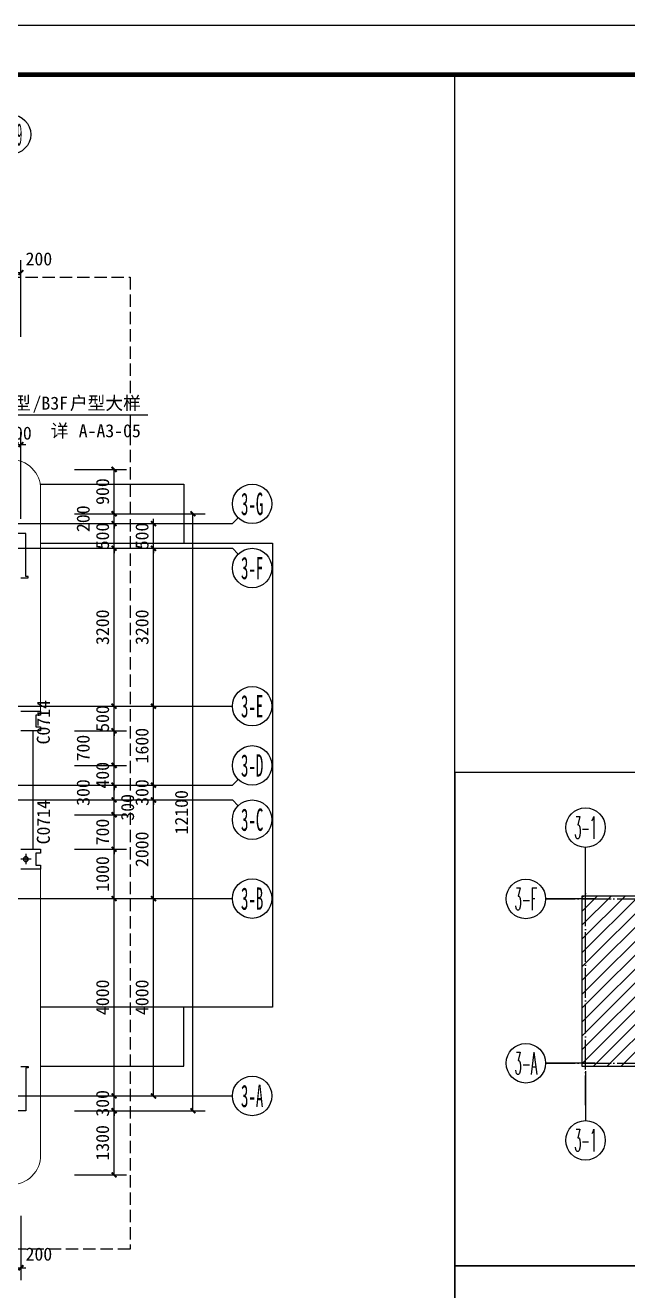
# Model space of a CAD drawing. Extents: x -46233 to 84150, y 109350 to 390860.
# Drawn here: x 49892 to 62106, y 143153 to 168800 of the extents above; entities that cross this region are included whole.
import ezdxf
from ezdxf.enums import TextEntityAlignment as Align

# ---------------------------------------------------------------- set-up
doc = ezdxf.new("R2010")
doc.units = 0
doc.header["$LTSCALE"] = 1000
doc.header["$MEASUREMENT"] = 0
for name, pattern in [('3#-轴线$1$DOTE', [2.42, 2, -0.2, 0.02, -0.2]), ('DASH', [0.35, 0.25, -0.1]), ('DOTE', [2.42, 2, -0.2, 0.02, -0.2])]:
    doc.linetypes.add(name, pattern=pattern)
doc.layers.get('Defpoints').update_dxf_attribs({"color": 4, "linetype": 'DASH'})
for name, color, linetype in [('125-MC编号-偶反$0$A-ANNO-TEXT', 255, 'Continuous'), ('3#-轴号$0$A-ANNO-AXIS-CIRC', 3, 'Continuous'), ('3#-轴号$0$A-ANNO-AXIS-TEXT', 7, 'Continuous'), ('3#-轴号$0$A-ANNO-DIMS', 3, 'Continuous'), ('3#-轴线$1$A-ANNO-DOTE', 10, '3#-轴线$1$DOTE'), ('3#楼二层线脚$0$A-00-HX-113-wall-01Y$0$HRAL', 31, 'Continuous'), ('A-ANNO-AXIS', 3, 'Continuous'), ('A-ANNO-AXIS-TEXT', 7, 'Continuous'), ('A-ANNO-DIMS', 3, 'Continuous'), ('A-ANNO-DOTE', 10, 'DOTE'), ('A-ANNO-NOTE', 3, 'Continuous'), ('A-ANNO-TEXT', 255, 'Continuous'), ('A-DRAN-SYMB', 243, 'Continuous'), ('A-ROOF', 241, 'Continuous'), ('A1-无手签$0$A-ANNO-TTLB', 7, 'Continuous'), ('AXIS_TEXT', 7, 'Continuous')]:
    doc.layers.add(name, color=color, linetype=linetype)
doc.layers.add('3#楼二层线脚$0$A-00-15-1#-PM-2F$0$00-装饰-看', color=46, linetype='Continuous', lineweight=5)
doc.styles.add('125-MC编号-偶反$0$Standard', font='')
doc.styles.add('3#-轴号$0$_TCH_AXIS', font='')
doc.styles.add('3#-轴号$0$_TCH_DIM_T3', font='')
doc.styles.add('_TCH_AXIS', font='COMPLEX', dxfattribs={"bigfont": 'GBCBIG'})
doc.styles.add('_TCH_DIM', font='')
doc.styles.add('_TCH_DIM_T3', font='')
doc.styles.add('COMPLEX', font='COMPLEX')
doc.styles.get("Standard").update_dxf_attribs({"font": ''})
doc.styles.get('125-MC编号-偶反$0$Standard').set_extended_font_data('SimSun')
doc.styles.get('3#-轴号$0$_TCH_AXIS').set_extended_font_data('SimSun')
doc.styles.get('3#-轴号$0$_TCH_DIM_T3').set_extended_font_data('SimSun')
doc.styles.get('_TCH_DIM').set_extended_font_data('SimSun')
doc.styles.get('_TCH_DIM_T3').set_extended_font_data('SimSun')
doc.styles.get('Standard').set_extended_font_data('SimSun')
doc.dimstyles.new('3#-轴号$0$_TCH_ARCH&&100', dxfattribs={"dimtxt": 264.345992, "dimasz": 100, "dimexe": 250, "dimexo": 300, "dimgap": 100, "dimtad": 1, "dimdec": 0, "dimzin": 0, "dimdsep": 46, "dimtxsty": '3#-轴号$0$_TCH_DIM_T3', "dimblk": '3#-轴号$0$_ArchTick', "dimcen": 0.09, "dimclrt": 7, "dimazin": 2, "dimtfac": 1, "dimtdec": 0, "dimtix": 1, "dimtmove": 2, "dimatfit": 3, "dimfxl": 100, "dimtolj": 1, "dimtzin": 0, "dimarcsym": 0})
doc.dimstyles.new('_TCH_ARCH&&100', dxfattribs={"dimtxt": 264.345992, "dimasz": 100, "dimexe": 250, "dimexo": 300, "dimgap": 100, "dimtad": 1, "dimdec": 0, "dimzin": 0, "dimdsep": 46, "dimtxsty": '_TCH_DIM_T3', "dimblk": 'ARCHTICK', "dimcen": 0.09, "dimclrt": 7, "dimazin": 2, "dimtfac": 1, "dimtdec": 0, "dimtix": 1, "dimtmove": 2, "dimatfit": 3, "dimfxl": 100, "dimtolj": 1, "dimtzin": 0, "dimarcsym": 0})

# ---------------------------------------------------------------- blocks, each defined once
blk = doc.blocks.new('3#-轴线')
at = {"layer": '3#-轴线$1$A-ANNO-DOTE'}
for points in [[(-3000, 500), (45757, 500)], [(-3000, 0), (45757, 0)], [(-3000, -3200), (45757, -3200)], [(-3000, -4800), (45757, -4800)], [(-3000, -5100), (45757, -5100)], [(-3000, -7100), (45757, -7100)], [(-3000, -11100), (45757, -11100)]]:
    blk.add_lwpolyline(points, dxfattribs=at)
blk = doc.blocks.new('_AXISO')
blk.add_circle((0, 0), 0.5)
at = {"layer": 'AXIS_TEXT', "style": 'COMPLEX', "width": 1.041667}
blk.add_attdef('A', text='', height=0.56, dxfattribs=at).set_placement((-0.25, -0.28), (0.25, -0.28), align=Align.FIT)
blk = doc.blocks.new('3#-轴号$0$_ArchTick')
at = {"color": 0, "linetype": 'ByBlock', "const_width": 0.4}
blk.add_lwpolyline([(-0.5, -0.5), (0.5, 0.5)], dxfattribs=at)
blk = doc.blocks.new('*D811')
at = {"layer": '3#-轴号$0$A-ANNO-DIMS', "color": 0, "lineweight": -2, "transparency": 16777216}
for p, q in [((44188, -8100), (44938, -8100)), ((44688, -12100), (44688, -8100)), ((44188, -12100), (44938, -12100))]:
    blk.add_line(p, q, dxfattribs=at)
at = {"layer": 'Defpoints', "color": 0, "transparency": 16777216}
for p in [(43888, -8100), (44688, -8100), (43888, -12100)]:
    blk.add_point(p, dxfattribs=at)
at = {"layer": '3#-轴号$0$A-ANNO-DIMS', "color": 0, "lineweight": -2, "transparency": 16777216, "xscale": 100, "yscale": 100, "zscale": 100}
for p, rotation in [((44688, -8100), 90), ((44688, -12100), 270)]:
    blk.add_blockref('3#-轴号$0$_ArchTick', p, dxfattribs=dict(at, rotation=rotation))
at = {"layer": '3#-轴号$0$A-ANNO-DIMS', "color": 7, "transparency": 16777216, "insert": (44456, -10100), "char_height": 264.3, "attachment_point": 5, "rotation": 90, "style": '3#-轴号$0$_TCH_DIM_T3'}
blk.add_mtext('\\A1;4000', dxfattribs=at)
blk = doc.blocks.new('*D812')
at = {"layer": '3#-轴号$0$A-ANNO-DIMS', "color": 0, "lineweight": -2, "transparency": 16777216}
for p, q in [((44188, -6100), (44938, -6100)), ((44688, -8100), (44688, -6100)), ((44188, -8100), (44938, -8100))]:
    blk.add_line(p, q, dxfattribs=at)
at = {"layer": 'Defpoints', "color": 0, "transparency": 16777216}
for p in [(43888, -6100), (44688, -6100), (43888, -8100)]:
    blk.add_point(p, dxfattribs=at)
at = {"layer": '3#-轴号$0$A-ANNO-DIMS', "color": 0, "lineweight": -2, "transparency": 16777216, "xscale": 100, "yscale": 100, "zscale": 100}
for p, rotation in [((44688, -6100), 90), ((44688, -8100), 270)]:
    blk.add_blockref('3#-轴号$0$_ArchTick', p, dxfattribs=dict(at, rotation=rotation))
at = {"layer": '3#-轴号$0$A-ANNO-DIMS', "color": 7, "transparency": 16777216, "insert": (44456, -7100), "char_height": 264.3, "attachment_point": 5, "rotation": 90, "style": '3#-轴号$0$_TCH_DIM_T3'}
blk.add_mtext('\\A1;2000', dxfattribs=at)
blk = doc.blocks.new('*D813')
at = {"layer": '3#-轴号$0$A-ANNO-DIMS', "color": 0, "lineweight": -2, "transparency": 16777216}
for p, q in [((44188, -5800), (44938, -5800)), ((44688, -5800), (44688, -5700)), ((44688, -6100), (44688, -5800)), ((44188, -6100), (44938, -6100)), ((44688, -6100), (44688, -6200))]:
    blk.add_line(p, q, dxfattribs=at)
at = {"layer": 'Defpoints', "color": 0, "transparency": 16777216}
for p in [(43888, -5800), (44688, -5800), (43888, -6100)]:
    blk.add_point(p, dxfattribs=at)
at = {"layer": '3#-轴号$0$A-ANNO-DIMS', "color": 0, "lineweight": -2, "transparency": 16777216, "xscale": 100, "yscale": 100, "zscale": 100}
for p, rotation in [((44688, -5800), 270), ((44688, -6100), 90)]:
    blk.add_blockref('3#-轴号$0$_ArchTick', p, dxfattribs=dict(at, rotation=rotation))
at = {"layer": '3#-轴号$0$A-ANNO-DIMS', "color": 7, "transparency": 16777216, "insert": (44456, -5950), "char_height": 264.3, "attachment_point": 5, "rotation": 90, "style": '3#-轴号$0$_TCH_DIM_T3'}
blk.add_mtext('\\A1;300', dxfattribs=at)
blk = doc.blocks.new('*D814')
at = {"layer": '3#-轴号$0$A-ANNO-DIMS', "color": 0, "lineweight": -2, "transparency": 16777216}
for p, q in [((44188, -4200), (44938, -4200)), ((44688, -5800), (44688, -4200)), ((44188, -5800), (44938, -5800))]:
    blk.add_line(p, q, dxfattribs=at)
at = {"layer": 'Defpoints', "color": 0, "transparency": 16777216}
for p in [(43888, -4200), (44688, -4200), (43888, -5800)]:
    blk.add_point(p, dxfattribs=at)
at = {"layer": '3#-轴号$0$A-ANNO-DIMS', "color": 0, "lineweight": -2, "transparency": 16777216, "xscale": 100, "yscale": 100, "zscale": 100}
for p, rotation in [((44688, -4200), 90), ((44688, -5800), 270)]:
    blk.add_blockref('3#-轴号$0$_ArchTick', p, dxfattribs=dict(at, rotation=rotation))
at = {"layer": '3#-轴号$0$A-ANNO-DIMS', "color": 7, "transparency": 16777216, "insert": (44456, -5000), "char_height": 264.3, "attachment_point": 5, "rotation": 90, "style": '3#-轴号$0$_TCH_DIM_T3'}
blk.add_mtext('\\A1;1600', dxfattribs=at)
blk = doc.blocks.new('*D815')
at = {"layer": '3#-轴号$0$A-ANNO-DIMS', "color": 0, "lineweight": -2, "transparency": 16777216}
for p, q in [((44188, -1000), (44938, -1000)), ((44688, -4200), (44688, -1000)), ((44188, -4200), (44938, -4200))]:
    blk.add_line(p, q, dxfattribs=at)
at = {"layer": 'Defpoints', "color": 0, "transparency": 16777216}
for p in [(43888, -1000), (44688, -1000), (43888, -4200)]:
    blk.add_point(p, dxfattribs=at)
at = {"layer": '3#-轴号$0$A-ANNO-DIMS', "color": 0, "lineweight": -2, "transparency": 16777216, "xscale": 100, "yscale": 100, "zscale": 100}
for p, rotation in [((44688, -1000), 90), ((44688, -4200), 270)]:
    blk.add_blockref('3#-轴号$0$_ArchTick', p, dxfattribs=dict(at, rotation=rotation))
at = {"layer": '3#-轴号$0$A-ANNO-DIMS', "color": 7, "transparency": 16777216, "insert": (44456, -2600), "char_height": 264.3, "attachment_point": 5, "rotation": 90, "style": '3#-轴号$0$_TCH_DIM_T3'}
blk.add_mtext('\\A1;3200', dxfattribs=at)
blk = doc.blocks.new('*D816')
at = {"layer": '3#-轴号$0$A-ANNO-DIMS', "color": 0, "lineweight": -2, "transparency": 16777216}
for p, q in [((44188, -500), (44938, -500)), ((44688, -500), (44688, -400)), ((44688, -1000), (44688, -500)), ((44188, -1000), (44938, -1000)), ((44688, -1000), (44688, -1100))]:
    blk.add_line(p, q, dxfattribs=at)
at = {"layer": 'Defpoints', "color": 0, "transparency": 16777216}
for p in [(43888, -500), (44688, -500), (43888, -1000)]:
    blk.add_point(p, dxfattribs=at)
at = {"layer": '3#-轴号$0$A-ANNO-DIMS', "color": 0, "lineweight": -2, "transparency": 16777216, "xscale": 100, "yscale": 100, "zscale": 100}
for p, rotation in [((44688, -500), 270), ((44688, -1000), 90)]:
    blk.add_blockref('3#-轴号$0$_ArchTick', p, dxfattribs=dict(at, rotation=rotation))
at = {"layer": '3#-轴号$0$A-ANNO-DIMS', "color": 7, "transparency": 16777216, "insert": (44456, -750), "char_height": 264.3, "attachment_point": 5, "rotation": 90, "style": '3#-轴号$0$_TCH_DIM_T3'}
blk.add_mtext('\\A1;500', dxfattribs=at)
blk = doc.blocks.new('grtvfr')
at = {"layer": 'A-ROOF'}
for points in [[(591, 1301), (3500, 1301), (3500, 101)], [(450, -6100), (450, -3700)], [(600, -10499), (3500, -10499), (3500, -9299)]]:
    blk.add_lwpolyline(points, dxfattribs=at)
at = {"layer": 'A-ROOF', "elevation": 0}
blk.add_lwpolyline([(600, 101), (5300, 101), (5300, -9299), (600, -9299)], dxfattribs=at)
blk = doc.blocks.new('3#楼二层线脚')
at = {"layer": '3#楼二层线脚$0$A-00-15-1#-PM-2F$0$00-装饰-看', "linetype": 'ByBlock'}
blk.add_line((-11050, -5200), (-11050, 600), dxfattribs=at)
blk.add_lwpolyline([(-4750, 7600), (-4750, 8300, 0.414214), (-5350, 8900), (-10450, 8900, 0.414216), (-11050, 8300), (-11050, 3800)], format="xyb", dxfattribs=at)
blk.add_arc((-10450, -5200), 600, 179.9996, 270, dxfattribs=at)
at = {"layer": '3#楼二层线脚$0$A-00-HX-113-wall-01Y$0$HRAL'}
for points in [[(-10650, 6500), (-10800, 6500), (-10800, 6530), (-10750, 6530), (-10750, 7400), (-9780, 7400), (-9780, 7450), (-9750, 7450), (-9750, 7320)], [(-10650, 3800), (-11050, 3800), (-11050, 3720), (-10950, 3720), (-10950, 3480), (-11050, 3480), (-11050, 3400), (-10650, 3400)], [(-10650, 1000), (-11050, 1000), (-11050, 920), (-10950, 920), (-10950, 680), (-11050, 680), (-11050, 600), (-10650, 600)], [(-10650, -3400), (-10800, -3400), (-10800, -3430), (-10750, -3430), (-10750, -4300), (-9780, -4300), (-9780, -4350), (-9750, -4350), (-9750, -4220)]]:
    blk.add_lwpolyline(points, dxfattribs=at)
blk = doc.blocks.new('GHYTUJUI')
at = {"layer": 'A-ANNO-AXIS'}
for p, q in [((0, -348), (0, 2985)), ((41800, -348), (41800, 2985)), ((633, -500), (-2701, -500)), ((41167, -500), (44501, -500)), ((633, -11600), (-2701, -11600)), ((41167, -11600), (44501, -11600)), ((0, -12140), (0, -15474)), ((41800, -12140), (41800, -15474))]:
    blk.add_line(p, q, dxfattribs=at)
at = {"layer": 'A-ANNO-DOTE'}
for points in [[(0, -14432), (0, 1944)], [(41800, -14432), (41800, 1944)], [(-2701, -500), (41800, -500)], [(-2701, -11600), (41800, -11600)]]:
    blk.add_lwpolyline(points, dxfattribs=at)
at = {"layer": 'A-ANNO-AXIS'}
ref = blk.add_blockref('_AXISO', (0, 4319), dxfattribs=dict(at, xscale=2666.666666667543, yscale=2666.666666667543, zscale=2666.666666667543))
ref.add_attrib('A', '3-1', dxfattribs={"layer": 'A-ANNO-AXIS-TEXT', "height": 1508.5, "style": '_TCH_AXIS', "width": 0.388889}).set_placement((-754, 3565), (754, 3565), align=Align.FIT)
ref = blk.add_blockref('_AXISO', (41800, 4319), dxfattribs=dict(at, xscale=2666.666666667543, yscale=2666.666666667543, zscale=2666.666666667543))
ref.add_attrib('A', '3-19', dxfattribs={"layer": 'A-ANNO-AXIS-TEXT', "height": 1508.5, "style": '_TCH_AXIS', "width": 0.283784}).set_placement((41046, 3565), (42554, 3565), align=Align.FIT)
ref = blk.add_blockref('_AXISO', (-4034, -500), dxfattribs=dict(at, xscale=2666.666666667543, yscale=2666.666666667543, zscale=2666.666666667543))
ref.add_attrib('A', '3-F', dxfattribs={"layer": 'A-ANNO-AXIS-TEXT', "height": 1508.5, "style": '_TCH_AXIS', "width": 0.344262}).set_placement((-4788, -1254), (-3280, -1254), align=Align.FIT)
ref = blk.add_blockref('_AXISO', (45834, -500), dxfattribs=dict(at, xscale=2666.666666667543, yscale=2666.666666667543, zscale=2666.666666667543))
ref.add_attrib('A', '3-F', dxfattribs={"layer": 'A-ANNO-AXIS-TEXT', "height": 1508.5, "style": '_TCH_AXIS', "width": 0.344262}).set_placement((45080, -1254), (46588, -1254), align=Align.FIT)
ref = blk.add_blockref('_AXISO', (-4034, -11600), dxfattribs=dict(at, xscale=2666.666666667543, yscale=2666.666666667543, zscale=2666.666666667543))
ref.add_attrib('A', '3-A', dxfattribs={"layer": 'A-ANNO-AXIS-TEXT', "height": 1508.5, "style": '_TCH_AXIS', "width": 0.333333}).set_placement((-4788, -12354), (-3280, -12354), align=Align.FIT)
ref = blk.add_blockref('_AXISO', (45834, -11600), dxfattribs=dict(at, xscale=2666.666666667543, yscale=2666.666666667543, zscale=2666.666666667543))
ref.add_attrib('A', '3-A', dxfattribs={"layer": 'A-ANNO-AXIS-TEXT', "height": 1508.5, "style": '_TCH_AXIS', "width": 0.333333}).set_placement((45080, -12354), (46588, -12354), align=Align.FIT)
ref = blk.add_blockref('_AXISO', (0, -16807), dxfattribs=dict(at, xscale=2666.666666667543, yscale=2666.666666667543, zscale=2666.666666667543))
ref.add_attrib('A', '3-1', dxfattribs={"layer": 'A-ANNO-AXIS-TEXT', "height": 1508.5, "style": '_TCH_AXIS', "width": 0.388889}).set_placement((-754, -17561), (754, -17561), align=Align.FIT)
ref = blk.add_blockref('_AXISO', (41800, -16807), dxfattribs=dict(at, xscale=2666.666666667543, yscale=2666.666666667543, zscale=2666.666666667543))
ref.add_attrib('A', '3-19', dxfattribs={"layer": 'A-ANNO-AXIS-TEXT', "height": 1508.5, "style": '_TCH_AXIS', "width": 0.283784}).set_placement((41046, -17561), (42554, -17561), align=Align.FIT)
blk = doc.blocks.new('GRTGRTGH')
h = blk.add_hatch()
h.set_pattern_fill('ANSI31', color=8, scale=416.666667)
h.set_pattern_definition([(45, (-172802.6, -154562.3), (-467.7217, 467.7217), [])])
h.paths.add_polyline_path([(-220, 220), (8500, 220), (8500, 700), (11700, 700), (11700, 220), (20300, 220), (20298, -4900), (21500, -4900), (21500, 220), (30100, 220), (30100, 700), (33300, 700), (33300, 220), (42020, 220), (42020, -11320), (24250, -11324), (17550, -11320), (-220, -11320)])
at = {"color": 4}
blk.add_lwpolyline([(-220, 220), (8500, 220), (8500, 700), (11700, 700), (11700, 220), (20300, 220), (20298, -4900), (21500, -4900), (21500, 220), (30100, 220), (30100, 700), (33300, 700), (33300, 220), (42020, 220), (42020, -11320), (24250, -11324), (17550, -11320), (-220, -11320)], close=True, dxfattribs=at)
blk.add_blockref('GHYTUJUI', (0, 500))
blk = doc.blocks.new('125-MC编号-偶反')
at = {"layer": '125-MC编号-偶反$0$A-ANNO-TEXT', "color": 2, "style": '125-MC编号-偶反$0$Standard'}
for s, p in [('C1517', (2885, 7623, 0)), ('C1214', (5276, 7623, 0)), ('MLC2123', (7975, 7623, 0)), ('M1023', (3546, 3498)), ('TLM2323', (4968, 3498)), ('M1023', (7250, 3498)), ('HM1123', (1457, 1888)), ('M0923', (7950, 96)), ('MLC2123', (7986, -4542, 0)), ('C2017', (1093, -5209, 0)), ('C3017', (4404, -5209, 0))]:
    blk.add_text(s, height=264.3, dxfattribs=at).set_placement(p)
for s, p in [('C0714', (11237, 3125, 0)), ('M0923', (8241, 2496)), ('C0714', (11237, 1100, 0)), ('M1023', (3534, -647)), ('M1023', (6903, -647)), ('M0823', (2391, -1335))]:
    blk.add_text(s, height=264.3, rotation=90, dxfattribs=at).set_placement(p)
blk = doc.blocks.new('gertgft')
at = {"layer": 'A-ANNO-TEXT', "color": 1}
for p in [(-1207, -523), (-8485, -1213), (-5173, -1215)]:
    blk.add_text('(f)', height=264.3, dxfattribs=at).set_placement(p)
blk = doc.blocks.new('bhgbgf')
for name, p in [('125-MC编号-偶反', (0, 0)), ('gertgft', (10450, -4000))]:
    blk.add_blockref(name, p)
blk = doc.blocks.new('雨水管')
at = {"layer": 'A-DRAN-SYMB'}
for p, q in [((-5, 0), (205, 0)), ((100, 105), (100, -105))]:
    blk.add_line(p, q, dxfattribs=at)
for radius in [50, 45]:
    blk.add_circle((100, 0), radius, dxfattribs=at)
blk = doc.blocks.new('VGVBFGV')
for p in [(-2150, 8250), (1850, 7600), (-10850, 800), (-7100, -4300), (6900, -4300)]:
    blk.add_blockref('雨水管', p)
blk = doc.blocks.new('FVGFBGF')
blk.add_blockref('VGVBFGV', (0, 0))
blk = doc.blocks.new('_ArchTick')
at = {"color": 0, "linetype": 'ByBlock', "const_width": 0.4}
blk.add_lwpolyline([(-0.5, -0.5), (0.5, 0.5)], dxfattribs=at)
blk = doc.blocks.new('*D256')
at = {"layer": 'A-ANNO-DIMS', "color": 0, "lineweight": -2, "transparency": 16777216}
for p, q in [((49703, 158800), (49703, 160551)), ((49803, 158800), (49803, 160551)), ((49703, 160301), (49603, 160301)), ((49703, 160301), (49803, 160301)), ((49803, 160301), (49903, 160301))]:
    blk.add_line(p, q, dxfattribs=at)
at = {"layer": 'Defpoints', "color": 0, "transparency": 16777216}
for p in [(49803, 160301), (49703, 158500), (49803, 158500)]:
    blk.add_point(p, dxfattribs=at)
at = {"layer": 'A-ANNO-DIMS', "color": 0, "lineweight": -2, "transparency": 16777216, "xscale": 100, "yscale": 100, "zscale": 100}
blk.add_blockref('_ArchTick', (49703, 160301), dxfattribs=at)
at = {"layer": 'A-ANNO-DIMS', "color": 0, "lineweight": -2, "transparency": 16777216, "xscale": 100, "yscale": 100, "zscale": 100, "rotation": 180}
blk.add_blockref('_ArchTick', (49803, 160301), dxfattribs=at)
at = {"layer": 'A-ANNO-DIMS', "color": 7, "transparency": 16777216, "insert": (49753, 160533), "char_height": 264.3, "attachment_point": 5, "style": '_TCH_DIM_T3'}
blk.add_mtext('\\A1;100', dxfattribs=at)
blk = doc.blocks.new('*D345')
at = {"layer": 'A-ANNO-DIMS', "color": 0, "lineweight": -2, "transparency": 16777216}
for p, q in [((50891, 159800), (51941, 159800)), ((51691, 158900), (51691, 159800)), ((50891, 158900), (51941, 158900))]:
    blk.add_line(p, q, dxfattribs=at)
at = {"layer": 'Defpoints', "color": 0, "transparency": 16777216}
for p in [(50591, 159800), (51691, 159800), (50591, 158900)]:
    blk.add_point(p, dxfattribs=at)
at = {"layer": 'A-ANNO-DIMS', "color": 0, "lineweight": -2, "transparency": 16777216, "xscale": 100, "yscale": 100, "zscale": 100}
for p, rotation in [((51691, 159800), 90), ((51691, 158900), 270)]:
    blk.add_blockref('_ArchTick', p, dxfattribs=dict(at, rotation=rotation))
at = {"layer": 'A-ANNO-DIMS', "color": 7, "transparency": 16777216, "insert": (51459, 159350), "char_height": 264.3, "attachment_point": 5, "rotation": 90, "style": '_TCH_DIM_T3'}
blk.add_mtext('\\A1;900', dxfattribs=at)
blk = doc.blocks.new('*D346')
at = {"layer": 'A-ANNO-DIMS', "color": 0, "lineweight": -2, "transparency": 16777216}
for p, q in [((50891, 158900), (51941, 158900)), ((51691, 158900), (51691, 159000)), ((51691, 158700), (51691, 158900)), ((50891, 158700), (51941, 158700)), ((51691, 158700), (51691, 158600))]:
    blk.add_line(p, q, dxfattribs=at)
at = {"layer": 'Defpoints', "color": 0, "transparency": 16777216}
for p in [(50591, 158900), (51691, 158900), (50591, 158700)]:
    blk.add_point(p, dxfattribs=at)
at = {"layer": 'A-ANNO-DIMS', "color": 0, "lineweight": -2, "transparency": 16777216, "xscale": 100, "yscale": 100, "zscale": 100}
for p, rotation in [((51691, 158900), 270), ((51691, 158700), 90)]:
    blk.add_blockref('_ArchTick', p, dxfattribs=dict(at, rotation=rotation))
at = {"layer": 'A-ANNO-DIMS', "color": 7, "transparency": 16777216, "insert": (51066, 158800), "char_height": 264.3, "attachment_point": 5, "rotation": 90, "style": '_TCH_DIM_T3'}
blk.add_mtext('\\A1;200', dxfattribs=at)
blk = doc.blocks.new('*D347')
at = {"layer": 'A-ANNO-DIMS', "color": 0, "lineweight": -2, "transparency": 16777216}
for p, q in [((51691, 158700), (51691, 158800)), ((50891, 158700), (51941, 158700)), ((51691, 158200), (51691, 158700)), ((50891, 158200), (51941, 158200)), ((51691, 158200), (51691, 158100))]:
    blk.add_line(p, q, dxfattribs=at)
at = {"layer": 'Defpoints', "color": 0, "transparency": 16777216}
for p in [(50591, 158700), (51691, 158700), (50591, 158200)]:
    blk.add_point(p, dxfattribs=at)
at = {"layer": 'A-ANNO-DIMS', "color": 0, "lineweight": -2, "transparency": 16777216, "xscale": 100, "yscale": 100, "zscale": 100}
for p, rotation in [((51691, 158700), 270), ((51691, 158200), 90)]:
    blk.add_blockref('_ArchTick', p, dxfattribs=dict(at, rotation=rotation))
at = {"layer": 'A-ANNO-DIMS', "color": 7, "transparency": 16777216, "insert": (51459, 158450), "char_height": 264.3, "attachment_point": 5, "rotation": 90, "style": '_TCH_DIM_T3'}
blk.add_mtext('\\A1;500', dxfattribs=at)
blk = doc.blocks.new('*D348')
at = {"layer": 'A-ANNO-DIMS', "color": 0, "lineweight": -2, "transparency": 16777216}
for p, q in [((50891, 158200), (51941, 158200)), ((51691, 155000), (51691, 158200)), ((50891, 155000), (51941, 155000))]:
    blk.add_line(p, q, dxfattribs=at)
at = {"layer": 'Defpoints', "color": 0, "transparency": 16777216}
for p in [(50591, 158200), (51691, 158200), (50591, 155000)]:
    blk.add_point(p, dxfattribs=at)
at = {"layer": 'A-ANNO-DIMS', "color": 0, "lineweight": -2, "transparency": 16777216, "xscale": 100, "yscale": 100, "zscale": 100}
for p, rotation in [((51691, 158200), 90), ((51691, 155000), 270)]:
    blk.add_blockref('_ArchTick', p, dxfattribs=dict(at, rotation=rotation))
at = {"layer": 'A-ANNO-DIMS', "color": 7, "transparency": 16777216, "insert": (51459, 156600), "char_height": 264.3, "attachment_point": 5, "rotation": 90, "style": '_TCH_DIM_T3'}
blk.add_mtext('\\A1;3200', dxfattribs=at)
blk = doc.blocks.new('*D349')
at = {"layer": 'A-ANNO-DIMS', "color": 0, "lineweight": -2, "transparency": 16777216}
for p, q in [((50891, 155000), (51941, 155000)), ((51691, 155000), (51691, 155100)), ((51691, 154500), (51691, 155000)), ((50891, 154500), (51941, 154500)), ((51691, 154500), (51691, 154400))]:
    blk.add_line(p, q, dxfattribs=at)
at = {"layer": 'Defpoints', "color": 0, "transparency": 16777216}
for p in [(50591, 155000), (51691, 155000), (50591, 154500)]:
    blk.add_point(p, dxfattribs=at)
at = {"layer": 'A-ANNO-DIMS', "color": 0, "lineweight": -2, "transparency": 16777216, "xscale": 100, "yscale": 100, "zscale": 100}
for p, rotation in [((51691, 155000), 270), ((51691, 154500), 90)]:
    blk.add_blockref('_ArchTick', p, dxfattribs=dict(at, rotation=rotation))
at = {"layer": 'A-ANNO-DIMS', "color": 7, "transparency": 16777216, "insert": (51459, 154750), "char_height": 264.3, "attachment_point": 5, "rotation": 90, "style": '_TCH_DIM_T3'}
blk.add_mtext('\\A1;500', dxfattribs=at)
blk = doc.blocks.new('*D350')
at = {"layer": 'A-ANNO-DIMS', "color": 0, "lineweight": -2, "transparency": 16777216}
for p, q in [((50891, 154500), (51941, 154500)), ((51691, 153800), (51691, 154500)), ((50891, 153800), (51941, 153800))]:
    blk.add_line(p, q, dxfattribs=at)
at = {"layer": 'Defpoints', "color": 0, "transparency": 16777216}
for p in [(50591, 154500), (51691, 154500), (50591, 153800)]:
    blk.add_point(p, dxfattribs=at)
at = {"layer": 'A-ANNO-DIMS', "color": 0, "lineweight": -2, "transparency": 16777216, "xscale": 100, "yscale": 100, "zscale": 100}
for p, rotation in [((51691, 154500), 90), ((51691, 153800), 270)]:
    blk.add_blockref('_ArchTick', p, dxfattribs=dict(at, rotation=rotation))
at = {"layer": 'A-ANNO-DIMS', "color": 7, "transparency": 16777216, "insert": (51066, 154150), "char_height": 264.3, "attachment_point": 5, "rotation": 90, "style": '_TCH_DIM_T3'}
blk.add_mtext('\\A1;700', dxfattribs=at)
blk = doc.blocks.new('*D351')
at = {"layer": 'A-ANNO-DIMS', "color": 0, "lineweight": -2, "transparency": 16777216}
for p, q in [((51691, 153800), (51691, 153900)), ((50891, 153800), (51941, 153800)), ((51691, 153400), (51691, 153800)), ((50891, 153400), (51941, 153400)), ((51691, 153400), (51691, 153300))]:
    blk.add_line(p, q, dxfattribs=at)
at = {"layer": 'Defpoints', "color": 0, "transparency": 16777216}
for p in [(50591, 153800), (51691, 153800), (50591, 153400)]:
    blk.add_point(p, dxfattribs=at)
at = {"layer": 'A-ANNO-DIMS', "color": 0, "lineweight": -2, "transparency": 16777216, "xscale": 100, "yscale": 100, "zscale": 100}
for p, rotation in [((51691, 153800), 270), ((51691, 153400), 90)]:
    blk.add_blockref('_ArchTick', p, dxfattribs=dict(at, rotation=rotation))
at = {"layer": 'A-ANNO-DIMS', "color": 7, "transparency": 16777216, "insert": (51459, 153600), "char_height": 264.3, "attachment_point": 5, "rotation": 90, "style": '_TCH_DIM_T3'}
blk.add_mtext('\\A1;400', dxfattribs=at)
blk = doc.blocks.new('*D352')
at = {"layer": 'A-ANNO-DIMS', "color": 0, "lineweight": -2, "transparency": 16777216}
for p, q in [((50891, 153400), (51941, 153400)), ((51691, 153100), (51691, 153400)), ((50891, 153100), (51941, 153100))]:
    blk.add_line(p, q, dxfattribs=at)
at = {"layer": 'Defpoints', "color": 0, "transparency": 16777216}
for p in [(50591, 153400), (51691, 153400), (50591, 153100)]:
    blk.add_point(p, dxfattribs=at)
at = {"layer": 'A-ANNO-DIMS', "color": 0, "lineweight": -2, "transparency": 16777216, "xscale": 100, "yscale": 100, "zscale": 100}
for p, rotation in [((51691, 153400), 90), ((51691, 153100), 270)]:
    blk.add_blockref('_ArchTick', p, dxfattribs=dict(at, rotation=rotation))
at = {"layer": 'A-ANNO-DIMS', "color": 7, "transparency": 16777216, "insert": (51066, 153250), "char_height": 264.3, "attachment_point": 5, "rotation": 90, "style": '_TCH_DIM_T3'}
blk.add_mtext('\\A1;300', dxfattribs=at)
blk = doc.blocks.new('*D353')
at = {"layer": 'A-ANNO-DIMS', "color": 0, "lineweight": -2, "transparency": 16777216}
for p, q in [((50891, 153100), (51941, 153100)), ((51691, 152800), (51691, 153100)), ((50891, 152800), (51941, 152800))]:
    blk.add_line(p, q, dxfattribs=at)
at = {"layer": 'Defpoints', "color": 0, "transparency": 16777216}
for p in [(50591, 153100), (51691, 153100), (50591, 152800)]:
    blk.add_point(p, dxfattribs=at)
at = {"layer": 'A-ANNO-DIMS', "color": 0, "lineweight": -2, "transparency": 16777216, "xscale": 100, "yscale": 100, "zscale": 100}
for p, rotation in [((51691, 153100), 90), ((51691, 152800), 270)]:
    blk.add_blockref('_ArchTick', p, dxfattribs=dict(at, rotation=rotation))
at = {"layer": 'A-ANNO-DIMS', "color": 7, "transparency": 16777216, "insert": (51966, 152950), "char_height": 264.3, "attachment_point": 5, "rotation": 90, "style": '_TCH_DIM_T3'}
blk.add_mtext('\\A1;300', dxfattribs=at)
blk = doc.blocks.new('*D354')
at = {"layer": 'A-ANNO-DIMS', "color": 0, "lineweight": -2, "transparency": 16777216}
for p, q in [((51691, 152800), (51691, 152900)), ((50891, 152800), (51941, 152800)), ((51691, 152100), (51691, 152800)), ((50891, 152100), (51941, 152100)), ((51691, 152100), (51691, 152000))]:
    blk.add_line(p, q, dxfattribs=at)
at = {"layer": 'Defpoints', "color": 0, "transparency": 16777216}
for p in [(50591, 152800), (51691, 152800), (50591, 152100)]:
    blk.add_point(p, dxfattribs=at)
at = {"layer": 'A-ANNO-DIMS', "color": 0, "lineweight": -2, "transparency": 16777216, "xscale": 100, "yscale": 100, "zscale": 100}
for p, rotation in [((51691, 152800), 270), ((51691, 152100), 90)]:
    blk.add_blockref('_ArchTick', p, dxfattribs=dict(at, rotation=rotation))
at = {"layer": 'A-ANNO-DIMS', "color": 7, "transparency": 16777216, "insert": (51459, 152450), "char_height": 264.3, "attachment_point": 5, "rotation": 90, "style": '_TCH_DIM_T3'}
blk.add_mtext('\\A1;700', dxfattribs=at)
blk = doc.blocks.new('*D355')
at = {"layer": 'A-ANNO-DIMS', "color": 0, "lineweight": -2, "transparency": 16777216}
for p, q in [((50891, 152100), (51941, 152100)), ((51691, 151100), (51691, 152100)), ((50891, 151100), (51941, 151100))]:
    blk.add_line(p, q, dxfattribs=at)
at = {"layer": 'Defpoints', "color": 0, "transparency": 16777216}
for p in [(50591, 152100), (51691, 152100), (50591, 151100)]:
    blk.add_point(p, dxfattribs=at)
at = {"layer": 'A-ANNO-DIMS', "color": 0, "lineweight": -2, "transparency": 16777216, "xscale": 100, "yscale": 100, "zscale": 100}
for p, rotation in [((51691, 152100), 90), ((51691, 151100), 270)]:
    blk.add_blockref('_ArchTick', p, dxfattribs=dict(at, rotation=rotation))
at = {"layer": 'A-ANNO-DIMS', "color": 7, "transparency": 16777216, "insert": (51459, 151600), "char_height": 264.3, "attachment_point": 5, "rotation": 90, "style": '_TCH_DIM_T3'}
blk.add_mtext('\\A1;1000', dxfattribs=at)
blk = doc.blocks.new('*D356')
at = {"layer": 'A-ANNO-DIMS', "color": 0, "lineweight": -2, "transparency": 16777216}
for p, q in [((50891, 151100), (51941, 151100)), ((51691, 147100), (51691, 151100)), ((50891, 147100), (51941, 147100))]:
    blk.add_line(p, q, dxfattribs=at)
at = {"layer": 'Defpoints', "color": 0, "transparency": 16777216}
for p in [(50591, 151100), (51691, 151100), (50591, 147100)]:
    blk.add_point(p, dxfattribs=at)
at = {"layer": 'A-ANNO-DIMS', "color": 0, "lineweight": -2, "transparency": 16777216, "xscale": 100, "yscale": 100, "zscale": 100}
for p, rotation in [((51691, 151100), 90), ((51691, 147100), 270)]:
    blk.add_blockref('_ArchTick', p, dxfattribs=dict(at, rotation=rotation))
at = {"layer": 'A-ANNO-DIMS', "color": 7, "transparency": 16777216, "insert": (51459, 149100), "char_height": 264.3, "attachment_point": 5, "rotation": 90, "style": '_TCH_DIM_T3'}
blk.add_mtext('\\A1;4000', dxfattribs=at)
blk = doc.blocks.new('*D357')
at = {"layer": 'A-ANNO-DIMS', "color": 0, "lineweight": -2, "transparency": 16777216}
for p, q in [((50891, 147100), (51941, 147100)), ((51691, 147100), (51691, 147200)), ((51691, 146800), (51691, 147100)), ((50891, 146800), (51941, 146800)), ((51691, 146800), (51691, 146700))]:
    blk.add_line(p, q, dxfattribs=at)
at = {"layer": 'Defpoints', "color": 0, "transparency": 16777216}
for p in [(50591, 147100), (51691, 147100), (50591, 146800)]:
    blk.add_point(p, dxfattribs=at)
at = {"layer": 'A-ANNO-DIMS', "color": 0, "lineweight": -2, "transparency": 16777216, "xscale": 100, "yscale": 100, "zscale": 100}
for p, rotation in [((51691, 147100), 270), ((51691, 146800), 90)]:
    blk.add_blockref('_ArchTick', p, dxfattribs=dict(at, rotation=rotation))
at = {"layer": 'A-ANNO-DIMS', "color": 7, "transparency": 16777216, "insert": (51459, 146950), "char_height": 264.3, "attachment_point": 5, "rotation": 90, "style": '_TCH_DIM_T3'}
blk.add_mtext('\\A1;300', dxfattribs=at)
blk = doc.blocks.new('*D358')
at = {"layer": 'A-ANNO-DIMS', "color": 0, "lineweight": -2, "transparency": 16777216}
for p, q in [((50891, 146800), (51941, 146800)), ((51691, 145500), (51691, 146800)), ((50891, 145500), (51941, 145500))]:
    blk.add_line(p, q, dxfattribs=at)
at = {"layer": 'Defpoints', "color": 0, "transparency": 16777216}
for p in [(50591, 146800), (51691, 146800), (50591, 145500)]:
    blk.add_point(p, dxfattribs=at)
at = {"layer": 'A-ANNO-DIMS', "color": 0, "lineweight": -2, "transparency": 16777216, "xscale": 100, "yscale": 100, "zscale": 100}
for p, rotation in [((51691, 146800), 90), ((51691, 145500), 270)]:
    blk.add_blockref('_ArchTick', p, dxfattribs=dict(at, rotation=rotation))
at = {"layer": 'A-ANNO-DIMS', "color": 7, "transparency": 16777216, "insert": (51459, 146150), "char_height": 264.3, "attachment_point": 5, "rotation": 90, "style": '_TCH_DIM_T3'}
blk.add_mtext('\\A1;1300', dxfattribs=at)
blk = doc.blocks.new('*D461')
at = {"layer": 'A-ANNO-DIMS', "color": 0, "lineweight": -2, "transparency": 16777216}
for p, q in [((50891, 158900), (53541, 158900)), ((53291, 146800), (53291, 158900)), ((50891, 146800), (53541, 146800))]:
    blk.add_line(p, q, dxfattribs=at)
at = {"layer": 'Defpoints', "color": 0, "transparency": 16777216}
for p in [(50591, 158900), (53291, 158900), (50591, 146800)]:
    blk.add_point(p, dxfattribs=at)
at = {"layer": 'A-ANNO-DIMS', "color": 0, "lineweight": -2, "transparency": 16777216, "xscale": 100, "yscale": 100, "zscale": 100}
for p, rotation in [((53291, 158900), 90), ((53291, 146800), 270)]:
    blk.add_blockref('_ArchTick', p, dxfattribs=dict(at, rotation=rotation))
at = {"layer": 'A-ANNO-DIMS', "color": 7, "transparency": 16777216, "insert": (53059, 152850), "char_height": 264.3, "attachment_point": 5, "rotation": 90, "style": '_TCH_DIM_T3'}
blk.add_mtext('\\A1;12100', dxfattribs=at)
blk = doc.blocks.new('*D675')
at = {"layer": 'A-ANNO-DIMS', "color": 0, "lineweight": -2, "transparency": 16777216}
for p, q in [((49603, 162489), (49603, 164039)), ((49803, 162489), (49803, 164039)), ((49603, 163789), (49803, 163789))]:
    blk.add_line(p, q, dxfattribs=at)
at = {"layer": 'Defpoints', "color": 0, "transparency": 16777216}
for p in [(49803, 163789), (49603, 162189), (49803, 162189)]:
    blk.add_point(p, dxfattribs=at)
at = {"layer": 'A-ANNO-DIMS', "color": 0, "lineweight": -2, "transparency": 16777216, "xscale": 100, "yscale": 100, "zscale": 100, "rotation": 180}
blk.add_blockref('_ArchTick', (49603, 163789), dxfattribs=at)
at = {"layer": 'A-ANNO-DIMS', "color": 0, "lineweight": -2, "transparency": 16777216, "xscale": 100, "yscale": 100, "zscale": 100}
blk.add_blockref('_ArchTick', (49803, 163789), dxfattribs=at)
at = {"layer": 'A-ANNO-DIMS', "color": 7, "transparency": 16777216, "insert": (50167, 164064), "char_height": 264.3, "attachment_point": 5, "style": '_TCH_DIM_T3'}
blk.add_mtext('\\A1;200', dxfattribs=at)
blk = doc.blocks.new('*D711')
at = {"layer": 'A-ANNO-DIMS', "color": 0, "lineweight": -2, "transparency": 16777216}
for p, q in [((49603, 144674), (49603, 143368)), ((49803, 144674), (49803, 143368)), ((49603, 143618), (49503, 143618)), ((49603, 143618), (49803, 143618)), ((49803, 143618), (49903, 143618))]:
    blk.add_line(p, q, dxfattribs=at)
at = {"layer": 'Defpoints', "color": 0, "transparency": 16777216}
for p in [(49603, 144974), (49803, 144974), (49803, 143618)]:
    blk.add_point(p, dxfattribs=at)
at = {"layer": 'A-ANNO-DIMS', "color": 0, "lineweight": -2, "transparency": 16777216, "xscale": 100, "yscale": 100, "zscale": 100}
blk.add_blockref('_ArchTick', (49603, 143618), dxfattribs=at)
at = {"layer": 'A-ANNO-DIMS', "color": 0, "lineweight": -2, "transparency": 16777216, "xscale": 100, "yscale": 100, "zscale": 100, "rotation": 180}
blk.add_blockref('_ArchTick', (49803, 143618), dxfattribs=at)
at = {"layer": 'A-ANNO-DIMS', "color": 7, "transparency": 16777216, "insert": (50167, 143893), "char_height": 264.3, "attachment_point": 5, "style": '_TCH_DIM_T3'}
blk.add_mtext('\\A1;200', dxfattribs=at)
blk = doc.blocks.new('3#-轴号')
at = {"layer": '3#-轴号$0$A-ANNO-AXIS-CIRC'}
for p, q in [((42288, -500), (46288, -500)), ((46405.1, -382.8), (46288, -500)), ((42288, -1000), (46288, -1000)), ((46405.1, -1117.2), (46288, -1000)), ((42288, -4200), (46288, -4200)), ((42288, -5800), (46288, -5800)), ((46405.1, -5682.8), (46288, -5800)), ((42288, -6100), (46288, -6100)), ((46405.1, -6217.2), (46288, -6100)), ((42288, -8100), (46288, -8100)), ((42288, -12100), (46288, -12100))]:
    blk.add_line(p, q, dxfattribs=at)
at = {"layer": 'Defpoints'}
blk.add_lwpolyline([(-2360.1, 4492.7), (44213.5, 4492.7), (44213.5, -15203.4), (-2360.1, -15203.4)], close=True, dxfattribs=at)
at = {"layer": '3#-轴号$0$A-ANNO-AXIS-CIRC'}
ref = blk.add_blockref('_AXISO', (41800, 7389.4), dxfattribs=dict(at, xscale=800, yscale=800, zscale=800))
ref.add_attrib('A', '3-19', dxfattribs={"layer": '3#-轴号$0$A-ANNO-AXIS-TEXT', "height": 452.55, "style": '3#-轴号$0$_TCH_AXIS', "width": 0.349609}).set_placement((41573.7, 7163.1), (42026.3, 7163.1), align=Align.FIT)
ref = blk.add_blockref('_AXISO', (46688, -100), dxfattribs=dict(at, xscale=800, yscale=800, zscale=800))
ref.add_attrib('A', '3-G', dxfattribs={"layer": '3#-轴号$0$A-ANNO-AXIS-TEXT', "height": 452.55, "style": '3#-轴号$0$_TCH_AXIS', "width": 0.466146}).set_placement((46461.7, -326.3), (46914.3, -326.3), align=Align.FIT)
ref = blk.add_blockref('_AXISO', (46688, -1400), dxfattribs=dict(at, xscale=800, yscale=800, zscale=800))
ref.add_attrib('A', '3-F', dxfattribs={"layer": '3#-轴号$0$A-ANNO-AXIS-TEXT', "height": 452.55, "style": '3#-轴号$0$_TCH_AXIS', "width": 0.466146}).set_placement((46461.7, -1626.3), (46914.3, -1626.3), align=Align.FIT)
ref = blk.add_blockref('_AXISO', (46688, -4200), dxfattribs=dict(at, xscale=800, yscale=800, zscale=800))
ref.add_attrib('A', '3-E', dxfattribs={"layer": '3#-轴号$0$A-ANNO-AXIS-TEXT', "height": 452.55, "style": '3#-轴号$0$_TCH_AXIS', "width": 0.466146}).set_placement((46461.7, -4426.3), (46914.3, -4426.3), align=Align.FIT)
ref = blk.add_blockref('_AXISO', (46688, -5400), dxfattribs=dict(at, xscale=800, yscale=800, zscale=800))
ref.add_attrib('A', '3-D', dxfattribs={"layer": '3#-轴号$0$A-ANNO-AXIS-TEXT', "height": 452.55, "style": '3#-轴号$0$_TCH_AXIS', "width": 0.466146}).set_placement((46461.7, -5626.3), (46914.3, -5626.3), align=Align.FIT)
ref = blk.add_blockref('_AXISO', (46688, -6500), dxfattribs=dict(at, xscale=800, yscale=800, zscale=800))
ref.add_attrib('A', '3-C', dxfattribs={"layer": '3#-轴号$0$A-ANNO-AXIS-TEXT', "height": 452.55, "style": '3#-轴号$0$_TCH_AXIS', "width": 0.466146}).set_placement((46461.7, -6726.3), (46914.3, -6726.3), align=Align.FIT)
ref = blk.add_blockref('_AXISO', (46688, -8100), dxfattribs=dict(at, xscale=800, yscale=800, zscale=800))
ref.add_attrib('A', '3-B', dxfattribs={"layer": '3#-轴号$0$A-ANNO-AXIS-TEXT', "height": 452.55, "style": '3#-轴号$0$_TCH_AXIS', "width": 0.466146}).set_placement((46461.7, -8326.3), (46914.3, -8326.3), align=Align.FIT)
ref = blk.add_blockref('_AXISO', (46688, -12100), dxfattribs=dict(at, xscale=800, yscale=800, zscale=800))
ref.add_attrib('A', '3-A', dxfattribs={"layer": '3#-轴号$0$A-ANNO-AXIS-TEXT', "height": 452.55, "style": '3#-轴号$0$_TCH_AXIS', "width": 0.466146}).set_placement((46461.7, -12326.3), (46914.3, -12326.3), align=Align.FIT)
at = {"layer": '3#-轴号$0$A-ANNO-DIMS'}
for p1, p2, picture, middle in [((43888, -1000), (43888, -500), '*D816', (44455.8, -750)), ((43888, -4200), (43888, -1000), '*D815', (44455.8, -2600)), ((43888, -5800), (43888, -4200), '*D814', (44455.8, -5000)), ((43888, -6100), (43888, -5800), '*D813', (44455.8, -5950)), ((43888, -8100), (43888, -6100), '*D812', (44455.8, -7100)), ((43888, -12100), (43888, -8100), '*D811', (44455.8, -10100))]:
    dim = blk.add_aligned_dim(p1=p1, p2=p2, distance=-800, dimstyle='3#-轴号$0$_TCH_ARCH&&100', dxfattribs=at)
    dim.commit()
    dim.dimension.update_dxf_attribs({"geometry": picture, "text_midpoint": middle})

msp = doc.modelspace()

# ---------------------------------------------------------------- linework, layer by layer
msp.add_lwpolyline([(58600, 110400), (58600, 167800)])
for points in [[(58600, 143655), (76600, 143655), (76600, 153655), (58600, 153655)], [(58600, 133655), (76600, 133655), (76600, 143655), (58600, 143655)]]:
    msp.add_lwpolyline(points, close=True)
at = {"layer": 'A-ANNO-NOTE', "color": 1}
msp.add_line((47523.2, 160905.1), (52376.3, 160905.1), dxfattribs=at)
at = {"layer": 'A1-无手签$0$A-ANNO-TTLB'}
msp.add_lwpolyline([(0, 109400), (0, 168800), (84100, 168800), (84100, 109400)], close=True, dxfattribs=at)
at = {"layer": 'A1-无手签$0$A-ANNO-TTLB', "const_width": 100}
msp.add_lwpolyline([(2500, 110400), (83100, 110400), (83100, 167800), (2500, 167800)], close=True, dxfattribs=at)

# ---------------------------------------------------------------- block references
for name, p in [('3#-轴号', (7802.7, 159200)), ('3#-轴线', (7802.7, 158200)), ('grtvfr', (49602.7, 158200)), ('bhgbgf', (39152.7, 151100))]:
    msp.add_blockref(name, p)
at = {"xscale": -1}
for name in ['3#楼二层线脚', 'FVGFBGF']:
    msp.add_blockref(name, (39152.7, 151100), dxfattribs=at)
at = {"xscale": 0.3, "yscale": 0.3, "zscale": 0.3}
msp.add_blockref('GRTGRTGH', (61251.5, 151092.7), dxfattribs=at)

# ---------------------------------------------------------------- texts
at = {"layer": 'A-ANNO-TEXT', "color": 7, "style": '_TCH_DIM'}
for s, height, p in [('户型', 264.35, (49282.3, 161010.1)), ('/B3F', 264.35, (50038.4, 161010.1)), ('户型大样', 264.35, (50794.5, 161010.1)), ('详', 264.3, (50407.6, 160450.1)), ('A-A3-05', 264.35, (50974.7, 160450.1))]:
    msp.add_text(s, height=height, dxfattribs=at).set_placement(p)

# ---------------------------------------------------------------- dimensions: what is measured, and where the dimension line sits
at = {"layer": 'A-ANNO-DIMS'}
for base, p1, p2, angle, picture, middle in [((49802.7, 163789.4), (49602.7, 162189.4), (49802.7, 162189.4), 0, '*D675', (50167, 164064.4)), ((51690.7, 158900), (50590.7, 158700), (50590.7, 158900), 90, '*D346', (51065.7, 158800)), ((51690.7, 154500), (50590.7, 153800), (50590.7, 154500), 90, '*D350', (51065.7, 154150)), ((51690.7, 153400), (50590.7, 153100), (50590.7, 153400), 90, '*D352', (51065.7, 153250)), ((51690.7, 153100), (50590.7, 152800), (50590.7, 153100), 90, '*D353', (51965.7, 152950)), ((49802.7, 143618.5), (49602.7, 144974.2), (49802.7, 144974.2), 0, '*D711', (50167, 143893.5))]:
    dim = msp.add_linear_dim(base=base, p1=p1, p2=p2, angle=angle, dimstyle='_TCH_ARCH&&100', dxfattribs=at)
    dim.commit()
    dim.dimension.update_dxf_attribs({"geometry": picture, "text_midpoint": middle, "dimtype": 129})
for p1, p2, distance, picture, middle in [((49702.7, 158499.9), (49802.7, 158499.9), 1801, '*D256', (49752.7, 160533)), ((50590.7, 158900), (50590.7, 159799.9), -1100, '*D345', (51458.5, 159349.9)), ((50590.7, 146800), (50590.7, 158900), -2700, '*D461', (53058.5, 152850)), ((50590.7, 158200), (50590.7, 158700), -1100, '*D347', (51458.5, 158450)), ((50590.7, 155000), (50590.7, 158200), -1100, '*D348', (51458.5, 156600)), ((50590.7, 154500), (50590.7, 155000), -1100, '*D349', (51458.5, 154750)), ((50590.7, 153400), (50590.7, 153800), -1100, '*D351', (51458.5, 153600)), ((50590.7, 152100), (50590.7, 152800), -1100, '*D354', (51458.5, 152450)), ((50590.7, 151100), (50590.7, 152100), -1100, '*D355', (51458.5, 151600)), ((50590.7, 147100), (50590.7, 151100), -1100, '*D356', (51458.5, 149100)), ((50590.7, 146800), (50590.7, 147100), -1100, '*D357', (51458.5, 146950)), ((50590.7, 145500), (50590.7, 146800), -1100, '*D358', (51458.5, 146150))]:
    dim = msp.add_aligned_dim(p1=p1, p2=p2, distance=distance, dimstyle='_TCH_ARCH&&100', dxfattribs=at)
    dim.commit()
    dim.dimension.update_dxf_attribs({"geometry": picture, "text_midpoint": middle})

doc.saveas('drawing.dxf')
